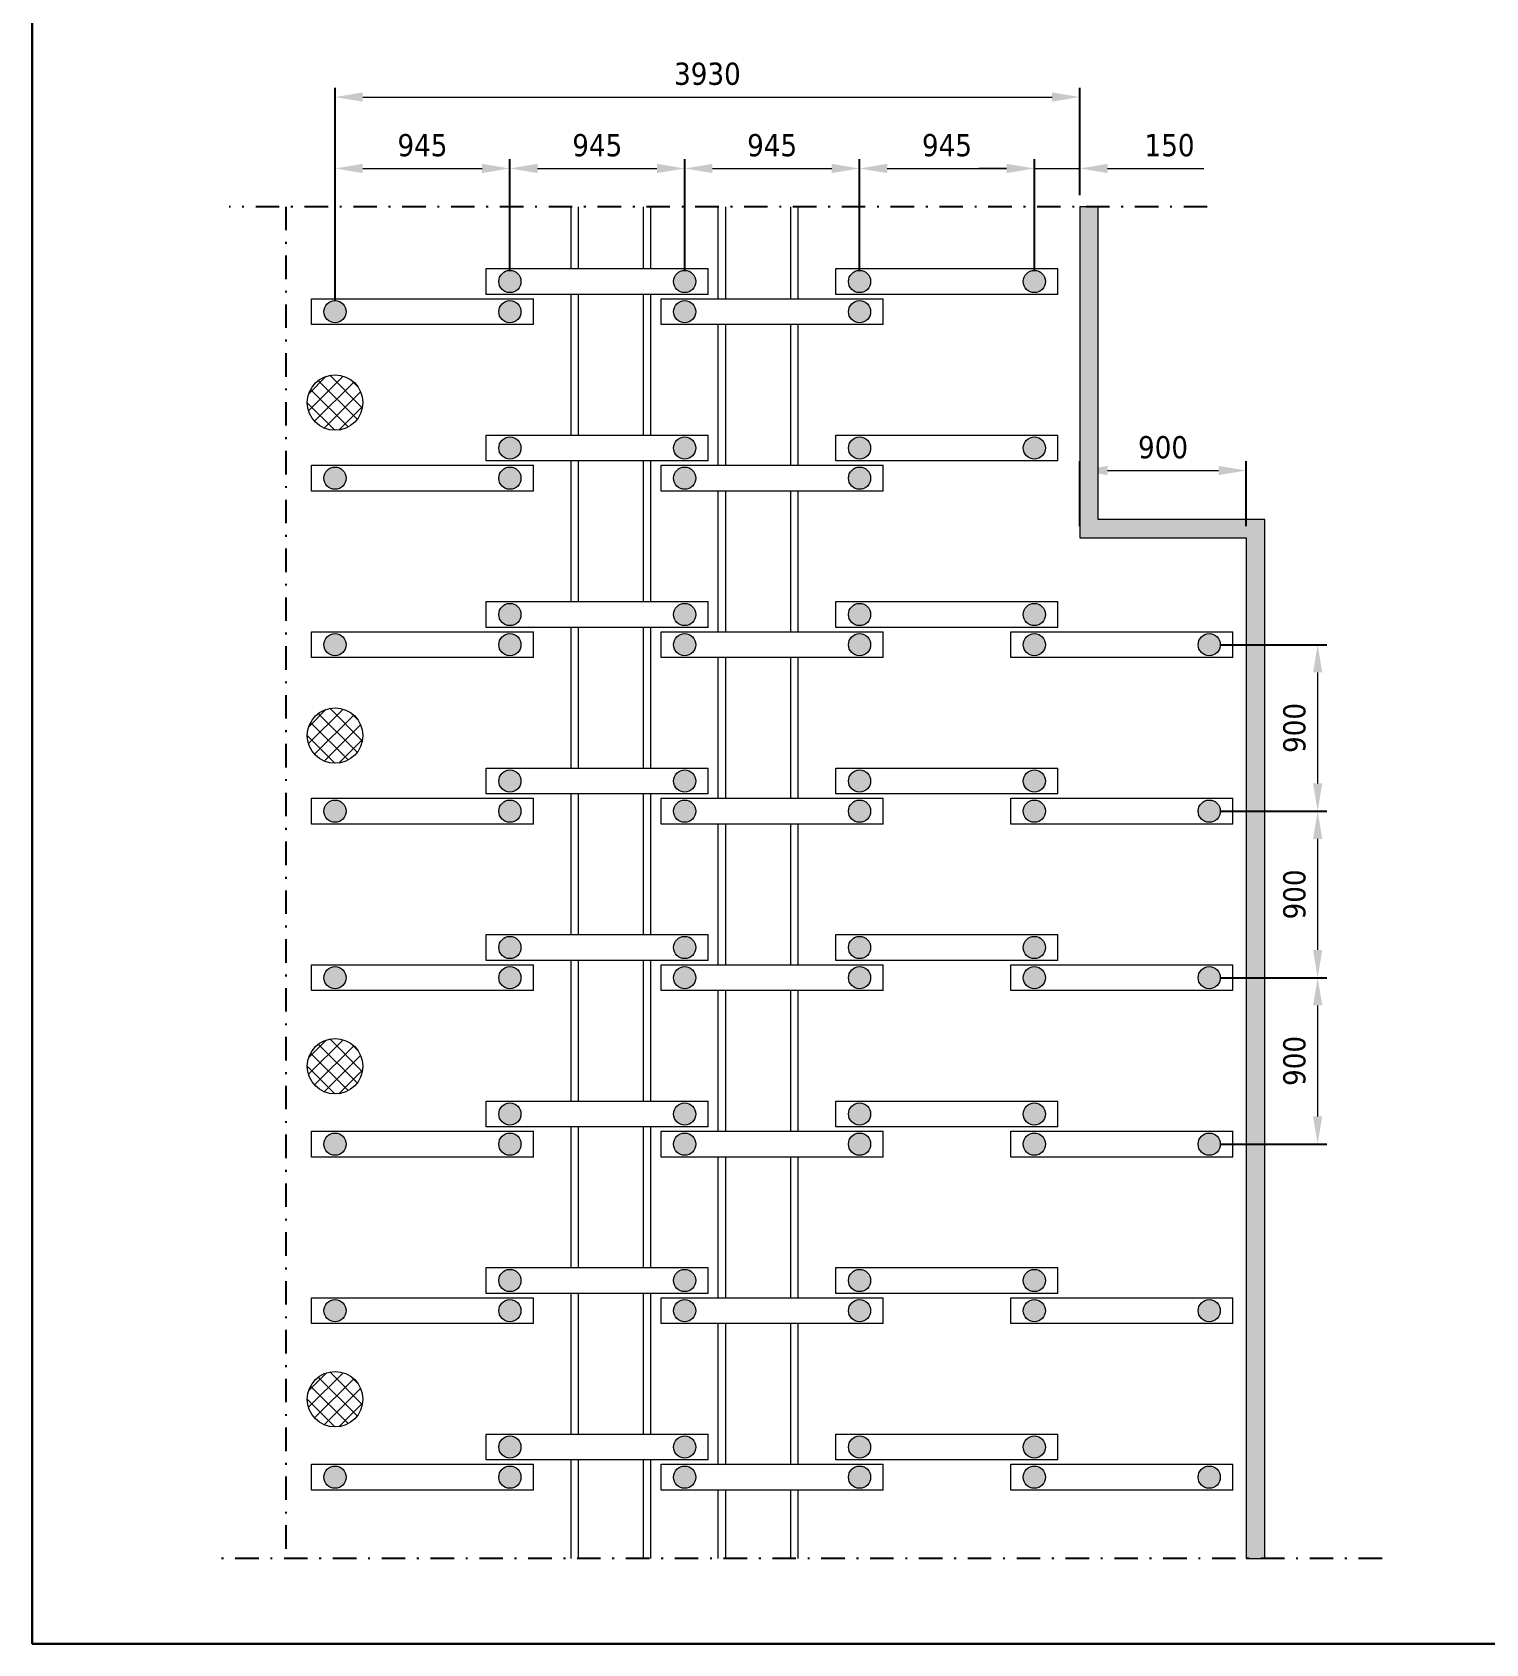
# Model space of a CAD drawing. Header units: millimetres. Extents: x 1757 to 4342, y -1901 to 53.
# Drawn here: x 3719.2 to 3797.7, y -684.8 to -597.7 of the extents above; entities that cross this region are included whole.
import ezdxf

# ---------------------------------------------------------------- set-up
doc = ezdxf.new("R2010")
doc.units = ezdxf.units.MM
doc.header["$LTSCALE"] = 0.1
doc.linetypes.add('DASHDOT', pattern=[25.4, 12.7, -6.35, 0, -6.35])
doc.styles.add('стиль', font='TAHOMA.TTF')
doc.dimstyles.new('Копия DIN', dxfattribs={"dimtxt": 2, "dimasz": 2.5, "dimexe": 0.5, "dimexo": 0.625, "dimtad": 0, "dimdec": 0, "dimlfac": 100, "dimzin": 4, "dimdsep": 46, "dimtxsty": 'стиль', "dimcen": 2.5, "dimclre": 256, "dimclrt": 256, "dimadec": 0, "dimazin": 2, "dimtfac": 1, "dimtdec": 0, "dimtmove": 0, "dimatfit": 3, "dimfxl": 1.25, "dimtvp": 1, "dimtolj": 1, "dimtzin": 0, "dimlwd": 0, "dimarcsym": 0})

# ---------------------------------------------------------------- blocks, each defined once
blk = doc.blocks.new('*D450')
at = {"linetype": 'ByBlock', "lineweight": -2}
for p, q in [((3735.528, -610.576), (3735.528, -604.589)), ((3744.978, -610.576), (3744.978, -604.589))]:
    blk.add_line(p, q, dxfattribs=at)
at = {"color": 0, "linetype": 'ByBlock', "lineweight": 0}
blk.add_line((3737.028, -605.089), (3743.478, -605.089), dxfattribs=at)
for points in [[(3737.028, -604.839), (3737.028, -605.339), (3735.528, -605.089)], [(3743.478, -604.839), (3743.478, -605.339), (3744.978, -605.089)]]:
    blk.add_solid(points, dxfattribs=at)
at = {"layer": 'Defpoints', "color": 0, "linetype": 'ByBlock', "lineweight": 0}
for p in [(3744.978, -605.089), (3735.528, -611.201), (3744.978, -611.201)]:
    blk.add_point(p, dxfattribs=at)
at = {"linetype": 'ByBlock', "lineweight": 0, "insert": (3740.253, -603.84), "char_height": 1.2, "attachment_point": 5, "style": 'стиль'}
blk.add_mtext('\\A1;945', dxfattribs=at)
blk = doc.blocks.new('*D451')
at = {"linetype": 'ByBlock', "lineweight": -2}
for p, q in [((3744.978, -610.576), (3744.978, -604.589)), ((3754.428, -610.576), (3754.428, -604.589))]:
    blk.add_line(p, q, dxfattribs=at)
at = {"color": 0, "linetype": 'ByBlock', "lineweight": 0}
blk.add_line((3746.478, -605.089), (3752.928, -605.089), dxfattribs=at)
for points in [[(3746.478, -604.839), (3746.478, -605.339), (3744.978, -605.089)], [(3752.928, -604.839), (3752.928, -605.339), (3754.428, -605.089)]]:
    blk.add_solid(points, dxfattribs=at)
at = {"layer": 'Defpoints', "color": 0, "linetype": 'ByBlock', "lineweight": 0}
for p in [(3754.428, -605.089), (3744.978, -611.201), (3754.428, -611.201)]:
    blk.add_point(p, dxfattribs=at)
at = {"linetype": 'ByBlock', "lineweight": 0, "insert": (3749.703, -603.84), "char_height": 1.2, "attachment_point": 5, "style": 'стиль'}
blk.add_mtext('\\A1;945', dxfattribs=at)
blk = doc.blocks.new('*D452')
at = {"linetype": 'ByBlock', "lineweight": -2}
for p, q in [((3754.428, -610.576), (3754.428, -604.589)), ((3763.878, -610.576), (3763.878, -604.589))]:
    blk.add_line(p, q, dxfattribs=at)
at = {"color": 0, "linetype": 'ByBlock', "lineweight": 0}
blk.add_line((3755.928, -605.089), (3762.378, -605.089), dxfattribs=at)
for points in [[(3755.928, -604.839), (3755.928, -605.339), (3754.428, -605.089)], [(3762.378, -604.839), (3762.378, -605.339), (3763.878, -605.089)]]:
    blk.add_solid(points, dxfattribs=at)
at = {"layer": 'Defpoints', "color": 0, "linetype": 'ByBlock', "lineweight": 0}
for p in [(3763.878, -605.089), (3754.428, -611.201), (3763.878, -611.201)]:
    blk.add_point(p, dxfattribs=at)
at = {"linetype": 'ByBlock', "lineweight": 0, "insert": (3759.153, -603.84), "char_height": 1.2, "attachment_point": 5, "style": 'стиль'}
blk.add_mtext('\\A1;945', dxfattribs=at)
blk = doc.blocks.new('*D453')
at = {"linetype": 'ByBlock', "lineweight": -2}
for p, q in [((3763.878, -610.576), (3763.878, -604.589)), ((3773.328, -610.576), (3773.328, -604.589))]:
    blk.add_line(p, q, dxfattribs=at)
at = {"color": 0, "linetype": 'ByBlock', "lineweight": 0}
blk.add_line((3765.378, -605.089), (3771.828, -605.089), dxfattribs=at)
for points in [[(3765.378, -604.839), (3765.378, -605.339), (3763.878, -605.089)], [(3771.828, -604.839), (3771.828, -605.339), (3773.328, -605.089)]]:
    blk.add_solid(points, dxfattribs=at)
at = {"layer": 'Defpoints', "color": 0, "linetype": 'ByBlock', "lineweight": 0}
for p in [(3773.328, -605.089), (3763.878, -611.201), (3773.328, -611.201)]:
    blk.add_point(p, dxfattribs=at)
at = {"linetype": 'ByBlock', "lineweight": 0, "insert": (3768.603, -603.84), "char_height": 1.2, "attachment_point": 5, "style": 'стиль'}
blk.add_mtext('\\A1;945', dxfattribs=at)
blk = doc.blocks.new('*D454')
at = {"color": 0, "linetype": 'ByBlock', "lineweight": 0}
for p, q in [((3771.828, -605.089), (3770.328, -605.089)), ((3773.328, -605.089), (3775.782, -605.089)), ((3777.282, -605.089), (3782.486, -605.089))]:
    blk.add_line(p, q, dxfattribs=at)
at = {"linetype": 'ByBlock', "lineweight": -2}
for p, q in [((3773.328, -610.576), (3773.328, -604.589)), ((3775.782, -606.529), (3775.782, -604.589))]:
    blk.add_line(p, q, dxfattribs=at)
at = {"color": 0, "linetype": 'ByBlock', "lineweight": 0}
for points in [[(3771.828, -604.839), (3771.828, -605.339), (3773.328, -605.089)], [(3777.282, -604.839), (3777.282, -605.339), (3775.782, -605.089)]]:
    blk.add_solid(points, dxfattribs=at)
at = {"layer": 'Defpoints', "color": 0, "linetype": 'ByBlock', "lineweight": 0}
for p in [(3775.782, -605.089), (3775.782, -607.154), (3773.328, -611.201)]:
    blk.add_point(p, dxfattribs=at)
at = {"linetype": 'ByBlock', "lineweight": 0, "insert": (3780.634, -603.84), "char_height": 1.2, "attachment_point": 5, "style": 'стиль'}
blk.add_mtext('\\A1;150', dxfattribs=at)
blk = doc.blocks.new('*D455')
at = {"linetype": 'ByBlock', "lineweight": -2}
for p, q in [((3735.528, -612.206), (3735.528, -600.729)), ((3775.782, -606.529), (3775.782, -600.729))]:
    blk.add_line(p, q, dxfattribs=at)
at = {"color": 0, "linetype": 'ByBlock', "lineweight": 0}
blk.add_line((3737.028, -601.229), (3774.282, -601.229), dxfattribs=at)
for points in [[(3737.028, -600.979), (3737.028, -601.479), (3735.528, -601.229)], [(3774.282, -600.979), (3774.282, -601.479), (3775.782, -601.229)]]:
    blk.add_solid(points, dxfattribs=at)
at = {"layer": 'Defpoints', "color": 0, "linetype": 'ByBlock', "lineweight": 0}
for p in [(3775.782, -601.229), (3775.782, -607.154), (3735.528, -612.831)]:
    blk.add_point(p, dxfattribs=at)
at = {"linetype": 'ByBlock', "lineweight": 0, "insert": (3755.655, -599.979), "char_height": 1.2, "attachment_point": 5, "style": 'стиль'}
blk.add_mtext('\\A1;3930', dxfattribs=at)
blk = doc.blocks.new('*D456')
at = {"linetype": 'ByBlock', "lineweight": -2}
for p, q in [((3775.782, -624.432), (3775.782, -620.917)), ((3784.782, -624.432), (3784.782, -620.917))]:
    blk.add_line(p, q, dxfattribs=at)
at = {"color": 0, "linetype": 'ByBlock', "lineweight": 0}
blk.add_line((3777.282, -621.417), (3783.282, -621.417), dxfattribs=at)
for points in [[(3777.282, -621.167), (3777.282, -621.667), (3775.782, -621.417)], [(3783.282, -621.167), (3783.282, -621.667), (3784.782, -621.417)]]:
    blk.add_solid(points, dxfattribs=at)
at = {"layer": 'Defpoints', "color": 0, "linetype": 'ByBlock', "lineweight": 0}
for p in [(3784.782, -621.417), (3775.782, -625.057), (3784.782, -625.057)]:
    blk.add_point(p, dxfattribs=at)
at = {"linetype": 'ByBlock', "lineweight": 0, "insert": (3780.282, -620.168), "char_height": 1.2, "attachment_point": 5, "style": 'стиль'}
blk.add_mtext('\\A1;900', dxfattribs=at)
blk = doc.blocks.new('*D457')
at = {"linetype": 'ByBlock', "lineweight": -2}
for p, q in [((3783.403, -630.831), (3789.138, -630.831)), ((3783.403, -639.831), (3789.138, -639.831))]:
    blk.add_line(p, q, dxfattribs=at)
at = {"color": 0, "linetype": 'ByBlock', "lineweight": 0}
blk.add_line((3788.638, -632.331), (3788.638, -638.331), dxfattribs=at)
for points in [[(3788.388, -632.331), (3788.888, -632.331), (3788.638, -630.831)], [(3788.388, -638.331), (3788.888, -638.331), (3788.638, -639.831)]]:
    blk.add_solid(points, dxfattribs=at)
at = {"layer": 'Defpoints', "color": 0, "linetype": 'ByBlock', "lineweight": 0}
for p in [(3782.778, -630.831), (3782.778, -639.831), (3788.638, -639.831)]:
    blk.add_point(p, dxfattribs=at)
at = {"linetype": 'ByBlock', "lineweight": 0, "insert": (3787.389, -635.331), "char_height": 1.2, "attachment_point": 5, "rotation": 90, "style": 'стиль'}
blk.add_mtext('\\A1;900', dxfattribs=at)
blk = doc.blocks.new('*D458')
at = {"linetype": 'ByBlock', "lineweight": -2}
for p, q in [((3783.403, -639.831), (3789.138, -639.831)), ((3783.403, -648.831), (3789.138, -648.831))]:
    blk.add_line(p, q, dxfattribs=at)
at = {"color": 0, "linetype": 'ByBlock', "lineweight": 0}
blk.add_line((3788.638, -641.331), (3788.638, -647.331), dxfattribs=at)
for points in [[(3788.388, -641.331), (3788.888, -641.331), (3788.638, -639.831)], [(3788.388, -647.331), (3788.888, -647.331), (3788.638, -648.831)]]:
    blk.add_solid(points, dxfattribs=at)
at = {"layer": 'Defpoints', "color": 0, "linetype": 'ByBlock', "lineweight": 0}
for p in [(3782.778, -639.831), (3782.778, -648.831), (3788.638, -648.831)]:
    blk.add_point(p, dxfattribs=at)
at = {"linetype": 'ByBlock', "lineweight": 0, "insert": (3787.389, -644.331), "char_height": 1.2, "attachment_point": 5, "rotation": 90, "style": 'стиль'}
blk.add_mtext('\\A1;900', dxfattribs=at)
blk = doc.blocks.new('*D459')
at = {"linetype": 'ByBlock', "lineweight": -2}
for p, q in [((3783.403, -648.831), (3789.138, -648.831)), ((3783.403, -657.831), (3789.138, -657.831))]:
    blk.add_line(p, q, dxfattribs=at)
at = {"color": 0, "linetype": 'ByBlock', "lineweight": 0}
blk.add_line((3788.638, -650.331), (3788.638, -656.331), dxfattribs=at)
for points in [[(3788.388, -650.331), (3788.888, -650.331), (3788.638, -648.831)], [(3788.388, -656.331), (3788.888, -656.331), (3788.638, -657.831)]]:
    blk.add_solid(points, dxfattribs=at)
at = {"layer": 'Defpoints', "color": 0, "linetype": 'ByBlock', "lineweight": 0}
for p in [(3782.778, -648.831), (3782.778, -657.831), (3788.638, -657.831)]:
    blk.add_point(p, dxfattribs=at)
at = {"linetype": 'ByBlock', "lineweight": 0, "insert": (3787.389, -653.331), "char_height": 1.2, "attachment_point": 5, "rotation": 90, "style": 'стиль'}
blk.add_mtext('\\A1;900', dxfattribs=at)

msp = doc.modelspace()

# ---------------------------------------------------------------- hatches: boundary and pattern name
at = {"linetype": 'ByBlock', "lineweight": 0}
msp.add_hatch(color=8, dxfattribs=at).paths.add_polyline_path([(3776.782, -607.154), (3775.782, -607.154), (3775.782, -625.057), (3784.782, -625.057), (3784.782, -680.231), (3785.782, -680.231), (3785.782, -624.057), (3776.782, -624.057)])
at = {"lineweight": 15}
h = msp.add_hatch(color=9, dxfattribs=at)
edge = h.paths.add_edge_path()
edge.add_arc((3744.978, -611.201), 0.6, 0, 360)
h = msp.add_hatch(color=9, dxfattribs=at)
edge = h.paths.add_edge_path()
edge.add_arc((3744.978, -611.201), 0.6, 0, 360)
h = msp.add_hatch(color=9, dxfattribs=at)
edge = h.paths.add_edge_path()
edge.add_arc((3754.428, -611.201), 0.6, 0, 360)
h = msp.add_hatch(color=9, dxfattribs=at)
edge = h.paths.add_edge_path()
edge.add_arc((3763.878, -611.201), 0.6, 0, 360)
h = msp.add_hatch(color=9, dxfattribs=at)
edge = h.paths.add_edge_path()
edge.add_arc((3763.878, -611.201), 0.6, 0, 360)
h = msp.add_hatch(color=9, dxfattribs=at)
edge = h.paths.add_edge_path()
edge.add_arc((3773.328, -611.201), 0.6, 0, 360)
h = msp.add_hatch(color=9, dxfattribs=at)
edge = h.paths.add_edge_path()
edge.add_arc((3735.528, -612.831), 0.6, 0, 360)
h = msp.add_hatch(color=9, dxfattribs=at)
edge = h.paths.add_edge_path()
edge.add_arc((3744.978, -612.831), 0.6, 0, 360)
h = msp.add_hatch(color=9, dxfattribs=at)
edge = h.paths.add_edge_path()
edge.add_arc((3754.428, -612.831), 0.6, 0, 360)
h = msp.add_hatch(color=9, dxfattribs=at)
edge = h.paths.add_edge_path()
edge.add_arc((3763.878, -612.831), 0.6, 0, 360)
at = {"lineweight": 0}
h = msp.add_hatch(dxfattribs=at)
h.set_pattern_fill('NET', scale=0.2, angle=45, style=0)
h.set_pattern_definition([(45, (255.77397, 293.94704), (-0.44901281, 0.44901281), []), (135, (255.77397, 293.94704), (-0.44901281, -0.44901281), [])])
edge = h.paths.add_edge_path()
edge.add_arc((3735.528, -617.744), 1.5, 0, 360)
at = {"lineweight": 15}
h = msp.add_hatch(color=9, dxfattribs=at)
edge = h.paths.add_edge_path()
edge.add_arc((3744.978, -620.201), 0.6, 0, 360)
h = msp.add_hatch(color=9, dxfattribs=at)
edge = h.paths.add_edge_path()
edge.add_arc((3744.978, -620.201), 0.6, 0, 360)
h = msp.add_hatch(color=9, dxfattribs=at)
edge = h.paths.add_edge_path()
edge.add_arc((3754.428, -620.201), 0.6, 0, 360)
h = msp.add_hatch(color=9, dxfattribs=at)
edge = h.paths.add_edge_path()
edge.add_arc((3763.878, -620.201), 0.6, 0, 360)
h = msp.add_hatch(color=9, dxfattribs=at)
edge = h.paths.add_edge_path()
edge.add_arc((3763.878, -620.201), 0.6, 0, 360)
h = msp.add_hatch(color=9, dxfattribs=at)
edge = h.paths.add_edge_path()
edge.add_arc((3773.328, -620.201), 0.6, 0, 360)
h = msp.add_hatch(color=9, dxfattribs=at)
edge = h.paths.add_edge_path()
edge.add_arc((3735.528, -621.831), 0.6, 0, 360)
h = msp.add_hatch(color=9, dxfattribs=at)
edge = h.paths.add_edge_path()
edge.add_arc((3744.978, -621.831), 0.6, 0, 360)
h = msp.add_hatch(color=9, dxfattribs=at)
edge = h.paths.add_edge_path()
edge.add_arc((3754.428, -621.831), 0.6, 0, 360)
h = msp.add_hatch(color=9, dxfattribs=at)
edge = h.paths.add_edge_path()
edge.add_arc((3763.878, -621.831), 0.6, 0, 360)
h = msp.add_hatch(color=9, dxfattribs=at)
edge = h.paths.add_edge_path()
edge.add_arc((3744.978, -629.201), 0.6, 0, 360)
h = msp.add_hatch(color=9, dxfattribs=at)
edge = h.paths.add_edge_path()
edge.add_arc((3744.978, -629.201), 0.6, 0, 360)
h = msp.add_hatch(color=9, dxfattribs=at)
edge = h.paths.add_edge_path()
edge.add_arc((3754.428, -629.201), 0.6, 0, 360)
h = msp.add_hatch(color=9, dxfattribs=at)
edge = h.paths.add_edge_path()
edge.add_arc((3763.878, -629.201), 0.6, 0, 360)
h = msp.add_hatch(color=9, dxfattribs=at)
edge = h.paths.add_edge_path()
edge.add_arc((3763.878, -629.201), 0.6, 0, 360)
h = msp.add_hatch(color=9, dxfattribs=at)
edge = h.paths.add_edge_path()
edge.add_arc((3773.328, -629.201), 0.6, 0, 360)
h = msp.add_hatch(color=9, dxfattribs=at)
edge = h.paths.add_edge_path()
edge.add_arc((3735.528, -630.831), 0.6, 0, 360)
h = msp.add_hatch(color=9, dxfattribs=at)
edge = h.paths.add_edge_path()
edge.add_arc((3744.978, -630.831), 0.6, 0, 360)
h = msp.add_hatch(color=9, dxfattribs=at)
edge = h.paths.add_edge_path()
edge.add_arc((3754.428, -630.831), 0.6, 0, 360)
h = msp.add_hatch(color=9, dxfattribs=at)
edge = h.paths.add_edge_path()
edge.add_arc((3763.878, -630.831), 0.6, 0, 360)
h = msp.add_hatch(color=9, dxfattribs=at)
edge = h.paths.add_edge_path()
edge.add_arc((3773.328, -630.831), 0.6, 0, 360)
h = msp.add_hatch(color=9, dxfattribs=at)
edge = h.paths.add_edge_path()
edge.add_arc((3782.778, -630.831), 0.6, 0, 360)
at = {"lineweight": 0}
h = msp.add_hatch(dxfattribs=at)
h.set_pattern_fill('NET', scale=0.2, angle=45, style=0)
h.set_pattern_definition([(45, (255.77397, 275.94704), (-0.44901281, 0.44901281), []), (135, (255.77397, 275.94704), (-0.44901281, -0.44901281), [])])
edge = h.paths.add_edge_path()
edge.add_arc((3735.528, -635.744), 1.5, 0, 360)
at = {"lineweight": 15}
h = msp.add_hatch(color=9, dxfattribs=at)
edge = h.paths.add_edge_path()
edge.add_arc((3744.978, -638.201), 0.6, 0, 360)
h = msp.add_hatch(color=9, dxfattribs=at)
edge = h.paths.add_edge_path()
edge.add_arc((3744.978, -638.201), 0.6, 0, 360)
h = msp.add_hatch(color=9, dxfattribs=at)
edge = h.paths.add_edge_path()
edge.add_arc((3754.428, -638.201), 0.6, 0, 360)
h = msp.add_hatch(color=9, dxfattribs=at)
edge = h.paths.add_edge_path()
edge.add_arc((3763.878, -638.201), 0.6, 0, 360)
h = msp.add_hatch(color=9, dxfattribs=at)
edge = h.paths.add_edge_path()
edge.add_arc((3763.878, -638.201), 0.6, 0, 360)
h = msp.add_hatch(color=9, dxfattribs=at)
edge = h.paths.add_edge_path()
edge.add_arc((3773.328, -638.201), 0.6, 0, 360)
h = msp.add_hatch(color=9, dxfattribs=at)
edge = h.paths.add_edge_path()
edge.add_arc((3735.528, -639.831), 0.6, 0, 360)
h = msp.add_hatch(color=9, dxfattribs=at)
edge = h.paths.add_edge_path()
edge.add_arc((3744.978, -639.831), 0.6, 0, 360)
h = msp.add_hatch(color=9, dxfattribs=at)
edge = h.paths.add_edge_path()
edge.add_arc((3754.428, -639.831), 0.6, 0, 360)
h = msp.add_hatch(color=9, dxfattribs=at)
edge = h.paths.add_edge_path()
edge.add_arc((3763.878, -639.831), 0.6, 0, 360)
h = msp.add_hatch(color=9, dxfattribs=at)
edge = h.paths.add_edge_path()
edge.add_arc((3773.328, -639.831), 0.6, 0, 360)
h = msp.add_hatch(color=9, dxfattribs=at)
edge = h.paths.add_edge_path()
edge.add_arc((3782.778, -639.831), 0.6, 0, 360)
h = msp.add_hatch(color=9, dxfattribs=at)
edge = h.paths.add_edge_path()
edge.add_arc((3744.978, -647.201), 0.6, 0, 360)
h = msp.add_hatch(color=9, dxfattribs=at)
edge = h.paths.add_edge_path()
edge.add_arc((3744.978, -647.201), 0.6, 0, 360)
h = msp.add_hatch(color=9, dxfattribs=at)
edge = h.paths.add_edge_path()
edge.add_arc((3754.428, -647.201), 0.6, 0, 360)
h = msp.add_hatch(color=9, dxfattribs=at)
edge = h.paths.add_edge_path()
edge.add_arc((3763.878, -647.201), 0.6, 0, 360)
h = msp.add_hatch(color=9, dxfattribs=at)
edge = h.paths.add_edge_path()
edge.add_arc((3763.878, -647.201), 0.6, 0, 360)
h = msp.add_hatch(color=9, dxfattribs=at)
edge = h.paths.add_edge_path()
edge.add_arc((3773.328, -647.201), 0.6, 0, 360)
h = msp.add_hatch(color=9, dxfattribs=at)
edge = h.paths.add_edge_path()
edge.add_arc((3735.528, -648.831), 0.6, 0, 360)
h = msp.add_hatch(color=9, dxfattribs=at)
edge = h.paths.add_edge_path()
edge.add_arc((3744.978, -648.831), 0.6, 0, 360)
h = msp.add_hatch(color=9, dxfattribs=at)
edge = h.paths.add_edge_path()
edge.add_arc((3754.428, -648.831), 0.6, 0, 360)
h = msp.add_hatch(color=9, dxfattribs=at)
edge = h.paths.add_edge_path()
edge.add_arc((3763.878, -648.831), 0.6, 0, 360)
h = msp.add_hatch(color=9, dxfattribs=at)
edge = h.paths.add_edge_path()
edge.add_arc((3773.328, -648.831), 0.6, 0, 360)
h = msp.add_hatch(color=9, dxfattribs=at)
edge = h.paths.add_edge_path()
edge.add_arc((3782.778, -648.831), 0.6, 0, 360)
at = {"lineweight": 0}
h = msp.add_hatch(dxfattribs=at)
h.set_pattern_fill('NET', scale=0.2, angle=45, style=0)
h.set_pattern_definition([(45, (255.77397, 258.0729), (-0.44901281, 0.44901281), []), (135, (255.77397, 258.0729), (-0.44901281, -0.44901281), [])])
edge = h.paths.add_edge_path()
edge.add_arc((3735.528, -653.618), 1.5, 0, 360)
at = {"lineweight": 15}
h = msp.add_hatch(color=9, dxfattribs=at)
edge = h.paths.add_edge_path()
edge.add_arc((3744.978, -656.201), 0.6, 0, 360)
h = msp.add_hatch(color=9, dxfattribs=at)
edge = h.paths.add_edge_path()
edge.add_arc((3744.978, -656.201), 0.6, 0, 360)
h = msp.add_hatch(color=9, dxfattribs=at)
edge = h.paths.add_edge_path()
edge.add_arc((3754.428, -656.201), 0.6, 0, 360)
h = msp.add_hatch(color=9, dxfattribs=at)
edge = h.paths.add_edge_path()
edge.add_arc((3763.878, -656.201), 0.6, 0, 360)
h = msp.add_hatch(color=9, dxfattribs=at)
edge = h.paths.add_edge_path()
edge.add_arc((3763.878, -656.201), 0.6, 0, 360)
h = msp.add_hatch(color=9, dxfattribs=at)
edge = h.paths.add_edge_path()
edge.add_arc((3773.328, -656.201), 0.6, 0, 360)
h = msp.add_hatch(color=9, dxfattribs=at)
edge = h.paths.add_edge_path()
edge.add_arc((3735.528, -657.831), 0.6, 0, 360)
h = msp.add_hatch(color=9, dxfattribs=at)
edge = h.paths.add_edge_path()
edge.add_arc((3744.978, -657.831), 0.6, 0, 360)
h = msp.add_hatch(color=9, dxfattribs=at)
edge = h.paths.add_edge_path()
edge.add_arc((3754.428, -657.831), 0.6, 0, 360)
h = msp.add_hatch(color=9, dxfattribs=at)
edge = h.paths.add_edge_path()
edge.add_arc((3763.878, -657.831), 0.6, 0, 360)
h = msp.add_hatch(color=9, dxfattribs=at)
edge = h.paths.add_edge_path()
edge.add_arc((3773.328, -657.831), 0.6, 0, 360)
h = msp.add_hatch(color=9, dxfattribs=at)
edge = h.paths.add_edge_path()
edge.add_arc((3782.778, -657.831), 0.6, 0, 360)
h = msp.add_hatch(color=9, dxfattribs=at)
edge = h.paths.add_edge_path()
edge.add_arc((3744.978, -665.201), 0.6, 0, 360)
h = msp.add_hatch(color=9, dxfattribs=at)
edge = h.paths.add_edge_path()
edge.add_arc((3744.978, -665.201), 0.6, 0, 360)
h = msp.add_hatch(color=9, dxfattribs=at)
edge = h.paths.add_edge_path()
edge.add_arc((3754.428, -665.201), 0.6, 0, 360)
h = msp.add_hatch(color=9, dxfattribs=at)
edge = h.paths.add_edge_path()
edge.add_arc((3763.878, -665.201), 0.6, 0, 360)
h = msp.add_hatch(color=9, dxfattribs=at)
edge = h.paths.add_edge_path()
edge.add_arc((3763.878, -665.201), 0.6, 0, 360)
h = msp.add_hatch(color=9, dxfattribs=at)
edge = h.paths.add_edge_path()
edge.add_arc((3773.328, -665.201), 0.6, 0, 360)
h = msp.add_hatch(color=9, dxfattribs=at)
edge = h.paths.add_edge_path()
edge.add_arc((3735.528, -666.831), 0.6, 0, 360)
h = msp.add_hatch(color=9, dxfattribs=at)
edge = h.paths.add_edge_path()
edge.add_arc((3744.978, -666.831), 0.6, 0, 360)
h = msp.add_hatch(color=9, dxfattribs=at)
edge = h.paths.add_edge_path()
edge.add_arc((3754.428, -666.831), 0.6, 0, 360)
h = msp.add_hatch(color=9, dxfattribs=at)
edge = h.paths.add_edge_path()
edge.add_arc((3763.878, -666.831), 0.6, 0, 360)
h = msp.add_hatch(color=9, dxfattribs=at)
edge = h.paths.add_edge_path()
edge.add_arc((3773.328, -666.831), 0.6, 0, 360)
h = msp.add_hatch(color=9, dxfattribs=at)
edge = h.paths.add_edge_path()
edge.add_arc((3782.778, -666.831), 0.6, 0, 360)
at = {"lineweight": 0}
h = msp.add_hatch(dxfattribs=at)
h.set_pattern_fill('NET', scale=0.2, angle=45, style=0)
h.set_pattern_definition([(45, (255.77397, 240.0729), (-0.44901281, 0.44901281), []), (135, (255.77397, 240.0729), (-0.44901281, -0.44901281), [])])
edge = h.paths.add_edge_path()
edge.add_arc((3735.528, -671.618), 1.5, 0, 360)
at = {"lineweight": 15}
h = msp.add_hatch(color=9, dxfattribs=at)
edge = h.paths.add_edge_path()
edge.add_arc((3744.978, -674.201), 0.6, 0, 360)
h = msp.add_hatch(color=9, dxfattribs=at)
edge = h.paths.add_edge_path()
edge.add_arc((3744.978, -674.201), 0.6, 0, 360)
h = msp.add_hatch(color=9, dxfattribs=at)
edge = h.paths.add_edge_path()
edge.add_arc((3754.428, -674.201), 0.6, 0, 360)
h = msp.add_hatch(color=9, dxfattribs=at)
edge = h.paths.add_edge_path()
edge.add_arc((3763.878, -674.201), 0.6, 0, 360)
h = msp.add_hatch(color=9, dxfattribs=at)
edge = h.paths.add_edge_path()
edge.add_arc((3763.878, -674.201), 0.6, 0, 360)
h = msp.add_hatch(color=9, dxfattribs=at)
edge = h.paths.add_edge_path()
edge.add_arc((3773.328, -674.201), 0.6, 0, 360)
h = msp.add_hatch(color=9, dxfattribs=at)
edge = h.paths.add_edge_path()
edge.add_arc((3735.528, -675.831), 0.6, 0, 360)
h = msp.add_hatch(color=9, dxfattribs=at)
edge = h.paths.add_edge_path()
edge.add_arc((3744.978, -675.831), 0.6, 0, 360)
h = msp.add_hatch(color=9, dxfattribs=at)
edge = h.paths.add_edge_path()
edge.add_arc((3754.428, -675.831), 0.6, 0, 360)
h = msp.add_hatch(color=9, dxfattribs=at)
edge = h.paths.add_edge_path()
edge.add_arc((3763.878, -675.831), 0.6, 0, 360)
h = msp.add_hatch(color=9, dxfattribs=at)
edge = h.paths.add_edge_path()
edge.add_arc((3773.328, -675.831), 0.6, 0, 360)
h = msp.add_hatch(color=9, dxfattribs=at)
edge = h.paths.add_edge_path()
edge.add_arc((3782.778, -675.831), 0.6, 0, 360)

# ---------------------------------------------------------------- linework, layer by layer
at = {"color": 7, "linetype": 'ByBlock', "lineweight": 30}
for p, q in [((3719.16, -274.836), (3719.16, -684.836)), ((3719.16, -684.836), (4009.635, -684.836))]:
    msp.add_line(p, q, dxfattribs=at)
at = {"color": 7, "linetype": 'DASHDOT'}
for p, q in [((3782.668, -607.154), (3729.806, -607.154)), ((3732.864, -607.154), (3732.864, -680.231)), ((3792.12, -680.231), (3729.132, -680.231))]:
    msp.add_line(p, q, dxfattribs=at)
at = {"color": 7, "lineweight": 15}
for p, q in [((3748.284, -610.501), (3748.284, -607.154)), ((3748.684, -610.501), (3748.684, -607.154)), ((3752.204, -610.501), (3752.204, -607.154)), ((3752.604, -610.501), (3752.604, -607.154)), ((3756.244, -612.131), (3756.244, -607.154)), ((3756.644, -612.131), (3756.644, -607.154)), ((3760.164, -612.131), (3760.164, -607.154)), ((3760.564, -612.131), (3760.564, -607.154)), ((3776.782, -607.154), (3775.782, -607.154)), ((3775.782, -607.154), (3775.782, -625.057)), ((3776.782, -624.057), (3776.782, -607.154)), ((3743.696, -610.501), (3755.696, -610.501)), ((3743.696, -611.901), (3743.696, -610.501)), ((3755.696, -611.901), (3755.696, -610.501)), ((3762.596, -610.501), (3774.596, -610.501)), ((3762.596, -611.901), (3762.596, -610.501)), ((3774.596, -611.901), (3774.596, -610.501)), ((3734.246, -612.131), (3746.246, -612.131)), ((3734.246, -613.531), (3734.246, -612.131)), ((3755.696, -611.901), (3743.696, -611.901)), ((3746.246, -613.531), (3746.246, -612.131)), ((3748.284, -619.501), (3748.284, -611.901)), ((3748.684, -619.501), (3748.684, -611.901)), ((3752.204, -619.501), (3752.204, -611.901)), ((3752.604, -619.501), (3752.604, -611.901)), ((3753.146, -612.131), (3765.146, -612.131)), ((3753.146, -613.531), (3753.146, -612.131)), ((3774.596, -611.901), (3762.596, -611.901)), ((3765.146, -613.531), (3765.146, -612.131)), ((3746.246, -613.531), (3734.246, -613.531)), ((3765.146, -613.531), (3753.146, -613.531)), ((3756.244, -621.131), (3756.244, -613.531)), ((3756.644, -621.131), (3756.644, -613.531)), ((3760.164, -621.131), (3760.164, -613.531)), ((3760.564, -621.131), (3760.564, -613.531)), ((3743.696, -619.501), (3755.696, -619.501)), ((3743.696, -620.901), (3743.696, -619.501)), ((3755.696, -620.901), (3755.696, -619.501)), ((3762.596, -619.501), (3774.596, -619.501)), ((3762.596, -620.901), (3762.596, -619.501)), ((3774.596, -620.901), (3774.596, -619.501)), ((3755.696, -620.901), (3743.696, -620.901)), ((3748.284, -628.501), (3748.284, -620.901)), ((3748.684, -628.501), (3748.684, -620.901)), ((3752.204, -628.501), (3752.204, -620.901)), ((3752.604, -628.501), (3752.604, -620.901)), ((3774.596, -620.901), (3762.596, -620.901)), ((3734.246, -621.131), (3746.246, -621.131)), ((3734.246, -622.531), (3734.246, -621.131)), ((3746.246, -622.531), (3746.246, -621.131)), ((3753.146, -621.131), (3765.146, -621.131)), ((3753.146, -622.531), (3753.146, -621.131)), ((3765.146, -622.531), (3765.146, -621.131)), ((3746.246, -622.531), (3734.246, -622.531)), ((3765.146, -622.531), (3753.146, -622.531)), ((3756.244, -630.131), (3756.244, -622.531)), ((3756.644, -630.131), (3756.644, -622.531)), ((3760.164, -630.131), (3760.164, -622.531)), ((3760.564, -630.131), (3760.564, -622.531)), ((3785.782, -624.057), (3776.782, -624.057)), ((3743.696, -628.501), (3755.696, -628.501)), ((3743.696, -629.901), (3743.696, -628.501)), ((3755.696, -629.901), (3755.696, -628.501)), ((3762.596, -628.501), (3774.596, -628.501)), ((3762.596, -629.901), (3762.596, -628.501)), ((3774.596, -629.901), (3774.596, -628.501)), ((3734.246, -630.131), (3746.246, -630.131)), ((3734.246, -631.531), (3734.246, -630.131)), ((3755.696, -629.901), (3743.696, -629.901)), ((3746.246, -631.531), (3746.246, -630.131)), ((3748.284, -637.501), (3748.284, -629.901)), ((3748.684, -637.501), (3748.684, -629.901)), ((3752.204, -637.501), (3752.204, -629.901)), ((3752.604, -637.501), (3752.604, -629.901)), ((3753.146, -630.131), (3765.146, -630.131)), ((3753.146, -631.531), (3753.146, -630.131)), ((3774.596, -629.901), (3762.596, -629.901)), ((3765.146, -631.531), (3765.146, -630.131)), ((3772.046, -630.131), (3784.046, -630.131)), ((3772.046, -631.531), (3772.046, -630.131)), ((3784.046, -631.531), (3784.046, -630.131)), ((3746.246, -631.531), (3734.246, -631.531)), ((3765.146, -631.531), (3753.146, -631.531)), ((3756.244, -639.131), (3756.244, -631.531)), ((3756.644, -639.131), (3756.644, -631.531)), ((3760.164, -639.131), (3760.164, -631.531)), ((3760.564, -639.131), (3760.564, -631.531)), ((3784.046, -631.531), (3772.046, -631.531)), ((3743.696, -637.501), (3755.696, -637.501)), ((3743.696, -638.901), (3743.696, -637.501)), ((3755.696, -638.901), (3755.696, -637.501)), ((3762.596, -637.501), (3774.596, -637.501)), ((3762.596, -638.901), (3762.596, -637.501)), ((3774.596, -638.901), (3774.596, -637.501)), ((3734.246, -639.131), (3746.246, -639.131)), ((3734.246, -640.531), (3734.246, -639.131)), ((3755.696, -638.901), (3743.696, -638.901)), ((3746.246, -640.531), (3746.246, -639.131)), ((3748.284, -646.501), (3748.284, -638.901)), ((3748.684, -646.501), (3748.684, -638.901)), ((3752.204, -646.501), (3752.204, -638.901)), ((3752.604, -646.501), (3752.604, -638.901)), ((3753.146, -639.131), (3765.146, -639.131)), ((3753.146, -640.531), (3753.146, -639.131)), ((3774.596, -638.901), (3762.596, -638.901)), ((3765.146, -640.531), (3765.146, -639.131)), ((3772.046, -639.131), (3784.046, -639.131)), ((3772.046, -640.531), (3772.046, -639.131)), ((3784.046, -640.531), (3784.046, -639.131)), ((3746.246, -640.531), (3734.246, -640.531)), ((3765.146, -640.531), (3753.146, -640.531)), ((3756.244, -648.131), (3756.244, -640.531)), ((3756.644, -648.131), (3756.644, -640.531)), ((3760.164, -648.131), (3760.164, -640.531)), ((3760.564, -648.131), (3760.564, -640.531)), ((3784.046, -640.531), (3772.046, -640.531)), ((3743.696, -646.501), (3755.696, -646.501)), ((3743.696, -647.901), (3743.696, -646.501)), ((3755.696, -647.901), (3755.696, -646.501)), ((3762.596, -646.501), (3774.596, -646.501)), ((3762.596, -647.901), (3762.596, -646.501)), ((3774.596, -647.901), (3774.596, -646.501)), ((3755.696, -647.901), (3743.696, -647.901)), ((3748.284, -655.501), (3748.284, -647.901)), ((3748.684, -655.501), (3748.684, -647.901)), ((3752.204, -655.501), (3752.204, -647.901)), ((3752.604, -655.501), (3752.604, -647.901)), ((3774.596, -647.901), (3762.596, -647.901)), ((3734.246, -648.131), (3746.246, -648.131)), ((3734.246, -649.531), (3734.246, -648.131)), ((3735.765, -648.136), (3737.265, -648.136)), ((3738.084, -648.136), (3739.584, -648.136)), ((3740.321, -648.136), (3741.821, -648.136)), ((3742.523, -648.136), (3744.023, -648.136)), ((3746.246, -649.531), (3746.246, -648.131)), ((3753.146, -648.131), (3765.146, -648.131)), ((3753.146, -649.531), (3753.146, -648.131)), ((3765.146, -649.531), (3765.146, -648.131)), ((3772.046, -648.131), (3784.046, -648.131)), ((3772.046, -649.531), (3772.046, -648.131)), ((3784.046, -649.531), (3784.046, -648.131)), ((3746.246, -649.531), (3734.246, -649.531)), ((3765.146, -649.531), (3753.146, -649.531)), ((3756.244, -657.131), (3756.244, -649.531)), ((3756.644, -657.131), (3756.644, -649.531)), ((3760.164, -657.131), (3760.164, -649.531)), ((3760.564, -657.131), (3760.564, -649.531)), ((3784.046, -649.531), (3772.046, -649.531)), ((3743.696, -655.501), (3755.696, -655.501)), ((3743.696, -656.901), (3743.696, -655.501)), ((3755.696, -656.901), (3755.696, -655.501)), ((3762.596, -655.501), (3774.596, -655.501)), ((3762.596, -656.901), (3762.596, -655.501)), ((3774.596, -656.901), (3774.596, -655.501)), ((3734.246, -657.131), (3746.246, -657.131)), ((3734.246, -658.531), (3734.246, -657.131)), ((3755.696, -656.901), (3743.696, -656.901)), ((3746.246, -658.531), (3746.246, -657.131)), ((3748.284, -664.501), (3748.284, -656.901)), ((3748.684, -664.501), (3748.684, -656.901)), ((3752.204, -664.501), (3752.204, -656.901)), ((3752.604, -664.501), (3752.604, -656.901)), ((3753.146, -657.131), (3765.146, -657.131)), ((3753.146, -658.531), (3753.146, -657.131)), ((3774.596, -656.901), (3762.596, -656.901)), ((3765.146, -658.531), (3765.146, -657.131)), ((3772.046, -657.131), (3784.046, -657.131)), ((3772.046, -658.531), (3772.046, -657.131)), ((3784.046, -658.531), (3784.046, -657.131)), ((3746.246, -658.531), (3734.246, -658.531)), ((3765.146, -658.531), (3753.146, -658.531)), ((3756.244, -666.131), (3756.244, -658.531)), ((3756.644, -666.131), (3756.644, -658.531)), ((3760.164, -666.131), (3760.164, -658.531)), ((3760.564, -666.131), (3760.564, -658.531)), ((3784.046, -658.531), (3772.046, -658.531)), ((3743.696, -664.501), (3755.696, -664.501)), ((3743.696, -665.901), (3743.696, -664.501)), ((3755.696, -665.901), (3755.696, -664.501)), ((3762.596, -664.501), (3774.596, -664.501)), ((3762.596, -665.901), (3762.596, -664.501)), ((3774.596, -665.901), (3774.596, -664.501)), ((3734.246, -666.131), (3746.246, -666.131)), ((3734.246, -667.531), (3734.246, -666.131)), ((3755.696, -665.901), (3743.696, -665.901)), ((3746.246, -667.531), (3746.246, -666.131)), ((3748.284, -673.501), (3748.284, -665.901)), ((3748.684, -673.501), (3748.684, -665.901)), ((3752.204, -673.501), (3752.204, -665.901)), ((3752.604, -673.501), (3752.604, -665.901)), ((3753.146, -666.131), (3765.146, -666.131)), ((3753.146, -667.531), (3753.146, -666.131)), ((3774.596, -665.901), (3762.596, -665.901)), ((3765.146, -667.531), (3765.146, -666.131)), ((3772.046, -666.131), (3784.046, -666.131)), ((3772.046, -667.531), (3772.046, -666.131)), ((3784.046, -667.531), (3784.046, -666.131)), ((3746.246, -667.531), (3734.246, -667.531)), ((3765.146, -667.531), (3753.146, -667.531)), ((3756.244, -675.131), (3756.244, -667.531)), ((3756.644, -675.131), (3756.644, -667.531)), ((3760.164, -675.131), (3760.164, -667.531)), ((3760.564, -675.131), (3760.564, -667.531)), ((3784.046, -667.531), (3772.046, -667.531)), ((3743.696, -673.501), (3755.696, -673.501)), ((3743.696, -674.901), (3743.696, -673.501)), ((3755.696, -674.901), (3755.696, -673.501)), ((3762.596, -673.501), (3774.596, -673.501)), ((3762.596, -674.901), (3762.596, -673.501)), ((3774.596, -674.901), (3774.596, -673.501)), ((3755.696, -674.901), (3743.696, -674.901)), ((3748.284, -680.231), (3748.284, -674.901)), ((3748.684, -680.231), (3748.684, -674.901)), ((3752.204, -680.231), (3752.204, -674.901)), ((3752.604, -680.231), (3752.604, -674.901)), ((3774.596, -674.901), (3762.596, -674.901)), ((3734.246, -675.131), (3746.246, -675.131)), ((3734.246, -676.531), (3734.246, -675.131)), ((3746.246, -676.531), (3746.246, -675.131)), ((3753.146, -675.131), (3765.146, -675.131)), ((3753.146, -676.531), (3753.146, -675.131)), ((3765.146, -676.531), (3765.146, -675.131)), ((3772.046, -675.131), (3784.046, -675.131)), ((3772.046, -676.531), (3772.046, -675.131)), ((3784.046, -676.531), (3784.046, -675.131)), ((3746.246, -676.531), (3734.246, -676.531)), ((3765.146, -676.531), (3753.146, -676.531)), ((3756.244, -680.231), (3756.244, -676.531)), ((3756.644, -680.231), (3756.644, -676.531)), ((3760.164, -680.231), (3760.164, -676.531)), ((3760.564, -680.231), (3760.564, -676.531)), ((3784.046, -676.531), (3772.046, -676.531))]:
    msp.add_line(p, q, dxfattribs=at)
msp.add_lwpolyline([(3775.782, -607.154), (3775.782, -625.057)], dxfattribs=at)
at = {"color": 7, "linetype": 'ByBlock', "lineweight": 0}
msp.add_lwpolyline([(3776.782, -607.154), (3775.782, -607.154), (3775.782, -625.057), (3784.782, -625.057), (3784.782, -680.231), (3785.782, -680.231), (3785.782, -624.057), (3776.782, -624.057), (3776.782, -607.154)], dxfattribs=at)
at = {"color": 7, "lineweight": 15}
for centre, radius in [((3744.978, -611.201), 0.6), ((3744.978, -611.201), 0.6), ((3754.428, -611.201), 0.6), ((3763.878, -611.201), 0.6), ((3763.878, -611.201), 0.6), ((3773.328, -611.201), 0.6), ((3735.528, -612.831), 0.6), ((3744.978, -612.831), 0.6), ((3754.428, -612.831), 0.6), ((3763.878, -612.831), 0.6), ((3735.528, -617.744), 1.5), ((3744.978, -620.201), 0.6), ((3744.978, -620.201), 0.6), ((3754.428, -620.201), 0.6), ((3763.878, -620.201), 0.6), ((3763.878, -620.201), 0.6), ((3773.328, -620.201), 0.6), ((3735.528, -621.831), 0.6), ((3744.978, -621.831), 0.6), ((3754.428, -621.831), 0.6), ((3763.878, -621.831), 0.6), ((3744.978, -629.201), 0.6), ((3744.978, -629.201), 0.6), ((3754.428, -629.201), 0.6), ((3763.878, -629.201), 0.6), ((3763.878, -629.201), 0.6), ((3773.328, -629.201), 0.6), ((3735.528, -630.831), 0.6), ((3744.978, -630.831), 0.6), ((3754.428, -630.831), 0.6), ((3763.878, -630.831), 0.6), ((3773.328, -630.831), 0.6), ((3782.778, -630.831), 0.6), ((3735.528, -635.744), 1.5), ((3744.978, -638.201), 0.6), ((3744.978, -638.201), 0.6), ((3754.428, -638.201), 0.6), ((3763.878, -638.201), 0.6), ((3763.878, -638.201), 0.6), ((3773.328, -638.201), 0.6), ((3735.528, -639.831), 0.6), ((3744.978, -639.831), 0.6), ((3754.428, -639.831), 0.6), ((3763.878, -639.831), 0.6), ((3773.328, -639.831), 0.6), ((3782.778, -639.831), 0.6), ((3744.978, -647.201), 0.6), ((3744.978, -647.201), 0.6), ((3754.428, -647.201), 0.6), ((3763.878, -647.201), 0.6), ((3763.878, -647.201), 0.6), ((3773.328, -647.201), 0.6), ((3735.528, -648.831), 0.6), ((3744.978, -648.831), 0.6), ((3754.428, -648.831), 0.6), ((3763.878, -648.831), 0.6), ((3773.328, -648.831), 0.6), ((3782.778, -648.831), 0.6), ((3735.528, -653.618), 1.5), ((3744.978, -656.201), 0.6), ((3744.978, -656.201), 0.6), ((3754.428, -656.201), 0.6), ((3763.878, -656.201), 0.6), ((3763.878, -656.201), 0.6), ((3773.328, -656.201), 0.6), ((3735.528, -657.831), 0.6), ((3744.978, -657.831), 0.6), ((3754.428, -657.831), 0.6), ((3763.878, -657.831), 0.6), ((3773.328, -657.831), 0.6), ((3782.778, -657.831), 0.6), ((3744.978, -665.201), 0.6), ((3744.978, -665.201), 0.6), ((3754.428, -665.201), 0.6), ((3763.878, -665.201), 0.6), ((3763.878, -665.201), 0.6), ((3773.328, -665.201), 0.6), ((3735.528, -666.831), 0.6), ((3744.978, -666.831), 0.6), ((3754.428, -666.831), 0.6), ((3763.878, -666.831), 0.6), ((3773.328, -666.831), 0.6), ((3782.778, -666.831), 0.6), ((3735.528, -671.618), 1.5), ((3744.978, -674.201), 0.6), ((3744.978, -674.201), 0.6), ((3754.428, -674.201), 0.6), ((3763.878, -674.201), 0.6), ((3763.878, -674.201), 0.6), ((3773.328, -674.201), 0.6), ((3735.528, -675.831), 0.6), ((3744.978, -675.831), 0.6), ((3754.428, -675.831), 0.6), ((3763.878, -675.831), 0.6), ((3773.328, -675.831), 0.6), ((3782.778, -675.831), 0.6)]:
    msp.add_circle(centre, radius, dxfattribs=at)

# ---------------------------------------------------------------- dimensions: what is measured, and where the dimension line sits
at = {"color": 7, "linetype": 'ByBlock', "lineweight": 0}
for base, p1, text, picture, middle in [((3775.782, -601.229), (3735.528, -612.831), '3930', '*D455', (3755.655, -599.979)), ((3775.782, -605.089), (3773.328, -611.201), '150', '*D454', (3780.634, -603.84))]:
    dim = msp.add_linear_dim(base=base, p1=p1, p2=(3775.782, -607.154), text=text, dimstyle='Копия DIN', override={"dimtxt": 1.2, "dimasz": 1.5}, dxfattribs=at)
    dim.commit()
    dim.dimension.update_dxf_attribs({"geometry": picture, "text_midpoint": middle})
for base, p1, p2, picture, middle in [((3744.978, -605.089), (3735.528, -611.201), (3744.978, -611.201), '*D450', (3740.253, -603.84)), ((3754.428, -605.089), (3744.978, -611.201), (3754.428, -611.201), '*D451', (3749.703, -603.84)), ((3763.878, -605.089), (3754.428, -611.201), (3763.878, -611.201), '*D452', (3759.153, -603.84)), ((3773.328, -605.089), (3763.878, -611.201), (3773.328, -611.201), '*D453', (3768.603, -603.84)), ((3784.782, -621.417), (3775.782, -625.057), (3784.782, -625.057), '*D456', (3780.282, -620.168))]:
    dim = msp.add_linear_dim(base=base, p1=p1, p2=p2, dimstyle='Копия DIN', override={"dimtxt": 1.2, "dimasz": 1.5}, dxfattribs=at)
    dim.commit()
    dim.dimension.update_dxf_attribs({"geometry": picture, "text_midpoint": middle})
for base, p1, p2, picture, middle in [((3788.638, -639.831), (3782.778, -630.831), (3782.778, -639.831), '*D457', (3787.389, -635.331)), ((3788.638, -648.831), (3782.778, -639.831), (3782.778, -648.831), '*D458', (3787.389, -644.331)), ((3788.638, -657.831), (3782.778, -648.831), (3782.778, -657.831), '*D459', (3787.389, -653.331))]:
    dim = msp.add_linear_dim(base=base, p1=p1, p2=p2, angle=90, dimstyle='Копия DIN', override={"dimtxt": 1.2, "dimasz": 1.5}, dxfattribs=at)
    dim.commit()
    dim.dimension.update_dxf_attribs({"geometry": picture, "text_midpoint": middle})

doc.saveas('drawing.dxf')
